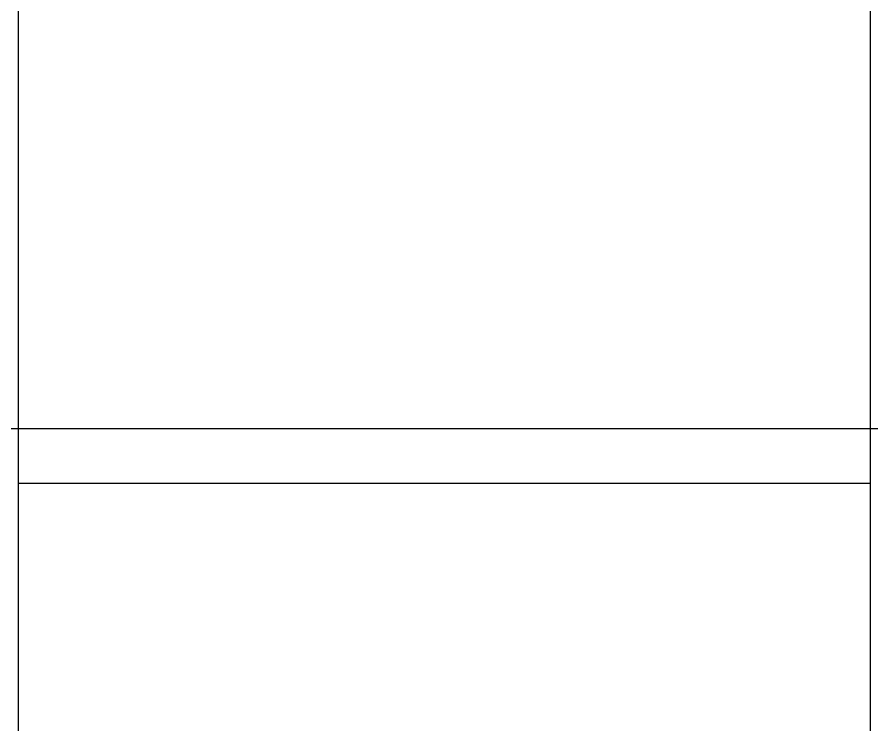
# Model space of a CAD drawing. Header units: inches. Extents: x 460503 to 460688, y 47570 to 48852.
# Drawn here: x 460533.65 to 460543.02, y 48037.33 to 48045.09 of the extents above; entities that cross this region are included whole.
import ezdxf

# ---------------------------------------------------------------- set-up
doc = ezdxf.new("R2010")
doc.units = ezdxf.units.IN
doc.header["$MEASUREMENT"] = 0
doc.linetypes.add('CENTER', pattern=[2, 1.25, -0.25, 0.25, -0.25])
doc.layers.add('3G', color=3, linetype='Continuous')
doc.layers.add('AXE', color=1, linetype='CENTER')

msp = doc.modelspace()

# ---------------------------------------------------------------- linework, layer by layer
at = {"layer": '3G'}
for p, q in [((460533.66534581, 48035.07974456, 0.00499999), (460533.66534581, 48051.10955539, 0.00499999)), ((460543.00534581, 48018.48970389, 0.00499999), (460543.00534581, 48051.10955539, 0.00499999)), ((460533.66534581, 48040.57974456, 0.00499999), (460543.00534581, 48040.57974456, 0.00499999)), ((460533.66534581, 48039.97974456, 0.00499999), (460543.00534581, 48039.97974456, 0.00499999))]:
    msp.add_line(p, q, dxfattribs=at)
at = {"layer": 'AXE'}
msp.add_line((460512.08129343, 48040.57974456), (460567.369901, 48040.57974456), dxfattribs=at)

doc.saveas('drawing.dxf')
